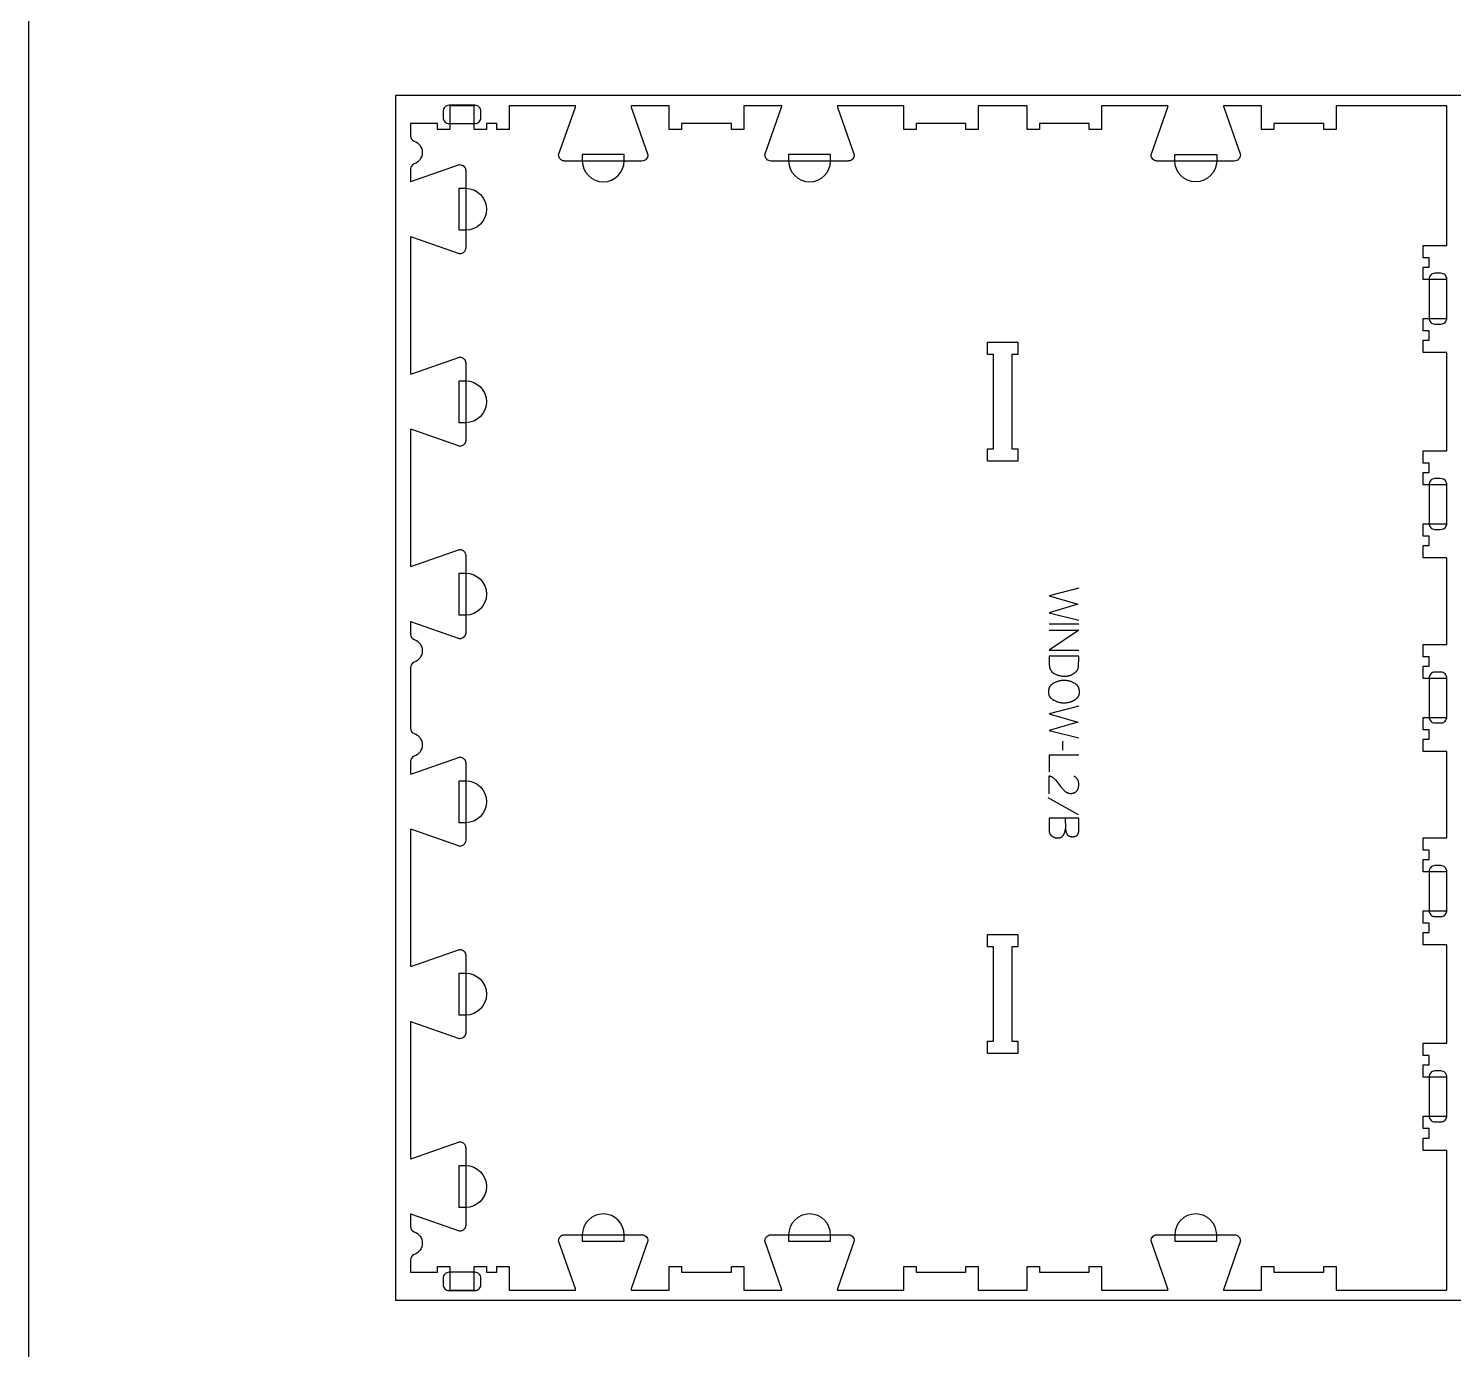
# Model space of a CAD drawing. Extents: x 0 to 4485, y 0 to 8771.
# Drawn here: x 0 to 1443, y 2393 to 3731 of the extents above; entities that cross this region are included whole.
import ezdxf

# ---------------------------------------------------------------- set-up
doc = ezdxf.new("R2010")
doc.units = 0
for name, color, linetype in [('0_SHEET_SPRUCEPLY_2440X122', 1, 'CONTINUOUS'), ('1_ANYTOOL_1MMDEEP_LABELS_S', 2, 'CONTINUOUS'), ('3_ANYTOOL_CUTTHROUGH_INSID', 4, 'CONTINUOUS'), ('4_ANYTOOL_CUTTHROUGH_OUTSI', 5, 'CONTINUOUS'), ('5_ANYTOOL_HALF_MILL_9MM_IN', 3, 'CONTINUOUS'), ('DONOTCUT', 7, 'CONTINUOUS')]:
    doc.layers.add(name, color=color, linetype=linetype)

msp = doc.modelspace()

# ---------------------------------------------------------------- linework, layer by layer
at = {"layer": '0_SHEET_SPRUCEPLY_2440X122'}
msp.add_lwpolyline([(371.7, 3662.6), (371.7, 2442.6), (2811.7, 2442.6), (2811.7, 3662.6)], close=True, dxfattribs=at)
at = {"layer": '1_ANYTOOL_1MMDEEP_LABELS_S', "color": 2}
for points in [[(1063.7, 3163.6), (1033.7, 3155.9), (1062.8, 3147.4), (1033.7, 3138.9), (1063.7, 3131.4)], [(1063.7, 3127.1), (1033.7, 3127.1)], [(1033.7, 3121.1), (1063.7, 3121.1), (1033.7, 3101), (1063.7, 3101)], [(1063.7, 3044.2), (1033.7, 3036.5), (1062.8, 3028), (1033.7, 3019.5), (1063.7, 3012)], [(1047.6, 2999.8), (1047.5, 3008.6)], [(1063.7, 2994.7), (1033.7, 2994.7), (1033.7, 2977.6)], [(1033.8, 2955.4), (1033.8, 2973.7), (1034.3, 2973.6), (1034.5, 2973.5), (1034.7, 2973.4), (1034.9, 2973.3), (1035.1, 2973.2), (1035.4, 2973.1), (1035.6, 2973), (1035.8, 2972.9), (1036, 2972.8), (1036.2, 2972.7), (1036.4, 2972.6), (1036.6, 2972.5), (1036.8, 2972.4), (1037, 2972.3), (1037.2, 2972.1), (1037.4, 2972), (1037.6, 2971.9), (1037.7, 2971.7), (1037.9, 2971.6), (1038.1, 2971.5), (1038.3, 2971.3), (1038.5, 2971.2), (1038.6, 2971), (1038.8, 2970.9), (1039, 2970.7), (1039.1, 2970.5), (1039.3, 2970.4), (1039.5, 2970.2), (1039.6, 2970), (1039.9, 2969.7), (1041.2, 2968.2), (1042.4, 2966.7), (1043.5, 2965.2), (1044.6, 2963.7), (1045.2, 2962.9), (1045.8, 2962.2), (1046.3, 2961.5), (1046.9, 2960.8), (1047.5, 2960.1), (1048.1, 2959.5), (1048.7, 2958.8), (1049.4, 2958.2), (1049.5, 2958.1), (1049.7, 2958), (1049.8, 2957.8), (1050, 2957.7), (1050.2, 2957.6), (1050.3, 2957.4), (1050.5, 2957.3), (1050.7, 2957.2), (1050.8, 2957.1), (1051, 2957), (1051.2, 2956.9), (1051.4, 2956.8), (1051.6, 2956.7), (1051.8, 2956.6), (1051.9, 2956.6), (1052.1, 2956.5), (1052.3, 2956.4), (1052.5, 2956.3), (1052.7, 2956.3), (1052.9, 2956.2), (1053.1, 2956.2), (1053.3, 2956.1), (1053.5, 2956.1), (1053.7, 2956), (1053.9, 2956), (1054.2, 2956), (1054.4, 2955.9), (1054.6, 2955.9), (1054.8, 2955.9), (1055, 2955.9), (1055.3, 2955.9), (1055.5, 2955.9), (1055.7, 2955.9), (1056, 2955.9), (1056.2, 2955.9), (1056.5, 2955.9), (1056.7, 2955.9), (1056.9, 2956), (1057.2, 2956), (1057.4, 2956), (1057.6, 2956.1), (1057.8, 2956.1), (1058, 2956.2), (1058.2, 2956.2), (1058.4, 2956.3), (1058.6, 2956.4), (1058.8, 2956.4), (1059, 2956.5), (1059.2, 2956.6), (1059.4, 2956.7), (1059.6, 2956.8), (1059.8, 2956.9), (1059.9, 2957), (1060.1, 2957.1), (1060.3, 2957.2), (1060.4, 2957.3), (1060.6, 2957.4), (1060.8, 2957.6), (1060.9, 2957.7), (1061.1, 2957.8), (1061.2, 2958), (1061.3, 2958.1), (1061.5, 2958.3), (1061.6, 2958.4), (1061.7, 2958.6), (1061.9, 2958.7), (1062, 2958.9), (1062.1, 2959.1), (1062.2, 2959.2), (1062.3, 2959.4), (1062.4, 2959.6), (1062.5, 2959.8), (1062.6, 2959.9), (1062.7, 2960.1), (1062.8, 2960.3), (1062.9, 2960.5), (1063, 2960.7), (1063, 2960.9), (1063.1, 2961.1), (1063.2, 2961.3), (1063.3, 2961.5), (1063.3, 2961.7), (1063.4, 2961.9), (1063.4, 2962.1), (1063.5, 2962.3), (1063.5, 2962.5), (1063.5, 2962.7), (1063.6, 2963), (1063.6, 2963.2), (1063.6, 2963.4), (1063.7, 2963.6), (1063.7, 2963.9), (1063.7, 2964.1), (1063.7, 2964.3), (1063.7, 2964.8), (1063.7, 2965.2), (1063.7, 2965.5), (1063.7, 2965.9), (1063.6, 2966.2), (1063.6, 2966.6), (1063.5, 2966.9), (1063.5, 2967.2), (1063.4, 2967.5), (1063.3, 2967.9), (1063.3, 2968), (1063.2, 2968.2), (1063.2, 2968.3), (1063.1, 2968.5), (1063.1, 2968.6), (1063, 2968.8), (1062.9, 2968.9), (1062.9, 2969.1), (1062.8, 2969.2), (1062.7, 2969.3), (1062.7, 2969.5), (1062.6, 2969.6), (1062.5, 2969.7), (1062.4, 2969.9), (1062.4, 2970), (1062.3, 2970.1), (1062.2, 2970.3), (1062.1, 2970.4), (1062, 2970.5), (1061.9, 2970.6), (1061.8, 2970.8), (1061.7, 2970.9), (1061.6, 2971), (1061.5, 2971.1), (1061.4, 2971.2), (1061.3, 2971.4), (1061.2, 2971.5), (1061.1, 2971.6), (1061, 2971.7), (1060.8, 2971.8), (1060.7, 2971.9), (1060.6, 2972), (1060.3, 2972.2), (1060.1, 2972.4), (1059.8, 2972.6), (1059.5, 2972.8), (1059.2, 2973), (1058.9, 2973.1), (1058.6, 2973.3)], [(1063.2, 2934.2), (1032.5, 2951.4)], [(1063.7, 2930.8), (1033.7, 2930.8), (1033.7, 2921.1), (1033.6, 2918.6), (1033.6, 2918.3), (1033.6, 2918.1), (1033.6, 2917.9), (1033.6, 2917.7), (1033.7, 2917.4), (1033.7, 2917.2), (1033.7, 2917), (1033.7, 2916.8), (1033.8, 2916.6), (1033.8, 2916.4), (1033.9, 2916.2), (1033.9, 2916), (1034, 2915.8), (1034.1, 2915.6), (1034.1, 2915.5), (1034.2, 2915.3), (1034.3, 2915.1), (1034.4, 2914.9), (1034.5, 2914.7), (1034.6, 2914.6), (1034.7, 2914.4), (1034.8, 2914.2), (1034.9, 2914.1), (1035, 2913.9), (1035.2, 2913.8), (1035.3, 2913.6), (1035.4, 2913.5), (1035.6, 2913.3), (1035.7, 2913.2), (1035.9, 2913.1), (1036.1, 2912.9), (1036.2, 2912.8), (1036.4, 2912.7), (1036.6, 2912.5), (1036.7, 2912.4), (1036.9, 2912.3), (1037.1, 2912.2), (1037.3, 2912.1), (1037.4, 2912), (1037.6, 2911.9), (1037.8, 2911.8), (1038, 2911.7), (1038.2, 2911.6), (1038.3, 2911.5), (1038.5, 2911.4), (1038.7, 2911.4), (1038.9, 2911.3), (1039.1, 2911.2), (1039.3, 2911.2), (1039.5, 2911.1), (1039.7, 2911.1), (1039.8, 2911), (1040, 2911), (1040.2, 2910.9), (1040.4, 2910.9), (1040.6, 2910.8), (1040.8, 2910.8), (1041, 2910.8), (1041.2, 2910.8), (1041.4, 2910.7), (1041.6, 2910.7), (1041.8, 2910.7), (1042, 2910.7), (1042.2, 2910.7), (1042.5, 2910.7), (1042.7, 2910.7), (1043, 2910.7), (1043.2, 2910.8), (1043.5, 2910.8), (1043.7, 2910.8), (1043.9, 2910.9), (1044.1, 2910.9), (1044.3, 2910.9), (1044.6, 2911), (1044.8, 2911.1), (1045, 2911.1), (1045.2, 2911.2), (1045.4, 2911.3), (1045.6, 2911.4), (1045.7, 2911.4), (1045.8, 2911.5), (1045.9, 2911.5), (1046, 2911.6), (1046.1, 2911.6), (1046.2, 2911.7), (1046.3, 2911.7), (1046.4, 2911.8), (1046.4, 2911.9), (1046.5, 2911.9), (1046.6, 2912), (1046.7, 2912), (1046.8, 2912.1), (1046.8, 2912.2), (1046.9, 2912.2), (1047, 2912.3), (1047.1, 2912.4), (1047.1, 2912.4), (1047.2, 2912.5), (1047.3, 2912.6), (1047.3, 2912.6), (1047.4, 2912.7), (1047.5, 2912.8), (1047.6, 2912.9), (1047.7, 2913.1), (1047.9, 2913.3), (1048, 2913.4), (1048.1, 2913.6), (1048.3, 2914), (1048.5, 2914.4), (1048.7, 2914.7), (1048.9, 2915.1), (1049.1, 2915.5), (1049.2, 2915.9), (1049.4, 2916.3), (1049.5, 2916.7), (1049.6, 2917.2), (1049.7, 2917.6), (1049.8, 2918), (1049.9, 2918.4), (1050, 2918.9), (1050.1, 2919.3), (1050.1, 2919.8), (1050.2, 2920.2)], [(1050, 2930.8), (1050.2, 2920.2), (1050.2, 2919.8), (1050.2, 2919.4), (1050.3, 2919), (1050.3, 2918.7), (1050.4, 2918.3), (1050.5, 2917.9), (1050.6, 2917.6), (1050.7, 2917.2), (1050.8, 2916.8), (1050.9, 2916.5), (1051, 2916.1), (1051.1, 2915.8), (1051.3, 2915.5), (1051.4, 2915.1), (1051.6, 2914.8), (1051.7, 2914.5), (1051.8, 2914.4), (1051.8, 2914.4), (1051.9, 2914.3), (1051.9, 2914.2), (1052, 2914.1), (1052, 2914.1), (1052.1, 2914), (1052.1, 2913.9), (1052.2, 2913.9), (1052.2, 2913.8), (1052.3, 2913.7), (1052.3, 2913.7), (1052.4, 2913.6), (1052.5, 2913.5), (1052.5, 2913.5), (1052.6, 2913.4), (1052.6, 2913.4), (1052.7, 2913.3), (1052.8, 2913.2), (1052.9, 2913.2), (1052.9, 2913.1), (1053, 2913.1), (1053.1, 2913), (1053.1, 2913), (1053.2, 2912.9), (1053.3, 2912.9), (1053.4, 2912.8), (1053.5, 2912.8), (1053.5, 2912.7), (1053.6, 2912.7), (1053.7, 2912.7), (1053.8, 2912.6), (1053.9, 2912.6), (1054, 2912.6), (1054.1, 2912.5), (1054.3, 2912.4), (1054.5, 2912.4), (1054.7, 2912.3), (1054.9, 2912.2), (1055.1, 2912.2), (1055.3, 2912.2), (1055.6, 2912.1), (1055.8, 2912.1), (1056, 2912.1), (1056.2, 2912), (1056.5, 2912), (1056.7, 2912), (1057, 2912), (1057.2, 2912), (1057.6, 2912), (1057.8, 2912), (1058, 2912), (1058.2, 2912), (1058.4, 2912.1), (1058.6, 2912.1), (1058.8, 2912.1), (1058.9, 2912.1), (1059.1, 2912.2), (1059.3, 2912.2), (1059.4, 2912.2), (1059.6, 2912.3), (1059.8, 2912.3), (1059.9, 2912.4), (1060.1, 2912.4), (1060.2, 2912.5), (1060.4, 2912.5), (1060.5, 2912.6), (1060.7, 2912.7), (1060.8, 2912.7), (1060.9, 2912.8), (1061.1, 2912.9), (1061.2, 2912.9), (1061.3, 2913), (1061.4, 2913.1), (1061.5, 2913.2), (1061.7, 2913.3), (1061.8, 2913.4), (1061.9, 2913.5), (1062, 2913.6), (1062.1, 2913.7), (1062.2, 2913.8), (1062.3, 2913.9), (1062.4, 2914), (1062.5, 2914.1), (1062.6, 2914.2), (1062.6, 2914.4), (1062.7, 2914.5), (1062.8, 2914.6), (1062.9, 2914.7), (1062.9, 2914.9), (1063, 2915), (1063.1, 2915.2), (1063.1, 2915.3), (1063.2, 2915.5), (1063.3, 2915.6), (1063.3, 2915.8), (1063.4, 2915.9), (1063.4, 2916.1), (1063.4, 2916.2), (1063.5, 2916.4), (1063.5, 2916.6), (1063.6, 2916.8), (1063.6, 2916.9), (1063.6, 2917.1), (1063.6, 2917.3), (1063.7, 2917.5), (1063.7, 2917.7), (1063.7, 2917.9), (1063.7, 2918.3), (1063.7, 2918.7), (1063.7, 2930.8)]]:
    msp.add_lwpolyline(points, dxfattribs=at)
for points in [[(1063.7, 3095), (1033.7, 3095), (1033.8, 3086.4), (1033.8, 3086), (1033.8, 3085.6), (1033.9, 3085.2), (1033.9, 3084.8), (1033.9, 3084.5), (1034, 3084.1), (1034.1, 3083.7), (1034.1, 3083.4), (1034.2, 3083), (1034.3, 3082.7), (1034.4, 3082.3), (1034.5, 3082), (1034.7, 3081.7), (1034.7, 3081.5), (1034.8, 3081.4), (1034.9, 3081.2), (1034.9, 3081.1), (1035, 3080.9), (1035.1, 3080.8), (1035.2, 3080.6), (1035.3, 3080.5), (1035.3, 3080.4), (1035.4, 3080.2), (1035.5, 3080.1), (1035.6, 3080), (1035.7, 3079.8), (1035.8, 3079.7), (1035.9, 3079.6), (1036, 3079.4), (1036.1, 3079.3), (1036.2, 3079.2), (1036.3, 3079.1), (1036.4, 3079), (1036.5, 3078.8), (1036.7, 3078.7), (1036.8, 3078.6), (1036.9, 3078.5), (1037, 3078.4), (1037.1, 3078.3), (1037.3, 3078.2), (1037.4, 3078.1), (1037.5, 3078), (1037.7, 3077.9), (1037.8, 3077.8), (1037.9, 3077.7), (1038.2, 3077.5), (1038.5, 3077.3), (1038.8, 3077.2), (1039.4, 3076.9), (1040.1, 3076.6), (1040.7, 3076.3), (1041.3, 3076), (1042, 3075.8), (1042.6, 3075.6), (1043.3, 3075.4), (1043.9, 3075.2), (1044.6, 3075.1), (1045.3, 3074.9), (1045.9, 3074.8), (1046.6, 3074.7), (1047.3, 3074.6), (1048, 3074.6), (1048.7, 3074.6), (1049.4, 3074.6), (1050, 3074.6), (1050.6, 3074.6), (1051.2, 3074.6), (1051.7, 3074.7), (1052.3, 3074.8), (1052.6, 3074.9), (1052.9, 3074.9), (1053.2, 3075), (1053.5, 3075), (1053.7, 3075.1), (1054, 3075.2), (1054.3, 3075.3), (1054.6, 3075.3), (1054.8, 3075.4), (1055.1, 3075.5), (1055.4, 3075.6), (1055.6, 3075.7), (1055.9, 3075.8), (1056.2, 3076), (1056.7, 3076.2), (1057.2, 3076.5), (1057.7, 3076.7), (1058.2, 3077), (1058.5, 3077.2), (1058.8, 3077.4), (1059.1, 3077.6), (1059.4, 3077.8), (1059.7, 3078), (1059.9, 3078.3), (1060.2, 3078.5), (1060.4, 3078.7), (1060.6, 3078.9), (1060.9, 3079.1), (1061.1, 3079.4), (1061.3, 3079.6), (1061.5, 3079.8), (1061.7, 3080.1), (1061.8, 3080.3), (1062, 3080.6), (1062.2, 3080.8), (1062.3, 3081.1), (1062.5, 3081.3), (1062.6, 3081.6), (1062.7, 3081.8), (1062.8, 3082.1), (1062.9, 3082.4), (1063, 3082.6), (1063.1, 3082.9), (1063.2, 3083.2), (1063.2, 3083.5), (1063.3, 3083.8), (1063.3, 3084.1), (1063.4, 3084.4), (1063.4, 3084.7), (1063.4, 3084.9), (1063.5, 3087.4), (1063.6, 3089.9), (1063.7, 3092.4)], [(1064.1, 3058.5), (1064, 3058.1), (1064, 3057.7), (1064, 3057.4), (1064, 3057), (1063.9, 3056.9), (1063.9, 3056.7), (1063.9, 3056.5), (1063.8, 3056.4), (1063.8, 3056.2), (1063.8, 3056), (1063.7, 3055.9), (1063.7, 3055.7), (1063.6, 3055.6), (1063.6, 3055.4), (1063.5, 3055.2), (1063.5, 3055.1), (1063.4, 3054.9), (1063.4, 3054.8), (1063.3, 3054.6), (1063.2, 3054.5), (1063.2, 3054.3), (1063.1, 3054.2), (1063, 3054.1), (1062.9, 3053.9), (1062.8, 3053.8), (1062.8, 3053.7), (1062.7, 3053.5), (1062.6, 3053.4), (1062.4, 3053.1), (1062.2, 3052.9), (1062, 3052.6), (1061.8, 3052.4), (1061.6, 3052.1), (1061.4, 3051.9), (1061.1, 3051.7), (1060.9, 3051.5), (1060.7, 3051.3), (1060.4, 3051.1), (1060.2, 3050.9), (1059.9, 3050.7), (1059.7, 3050.5), (1059.4, 3050.3), (1059.1, 3050.1), (1058.8, 3049.9), (1058.5, 3049.8), (1058.3, 3049.6), (1058, 3049.5), (1057.7, 3049.3), (1057.4, 3049.2), (1057.1, 3049), (1056.7, 3048.9), (1056.4, 3048.8), (1056.1, 3048.6), (1055.8, 3048.5), (1055.5, 3048.4), (1055.2, 3048.3), (1054.8, 3048.2), (1054.5, 3048.1), (1054.2, 3048), (1053.8, 3048), (1053.1, 3047.8), (1052.5, 3047.7), (1051.8, 3047.6), (1051.1, 3047.5), (1050.5, 3047.4), (1049.8, 3047.4), (1049.2, 3047.4), (1048.5, 3047.3), (1047.9, 3047.4), (1047.3, 3047.4), (1046.6, 3047.4), (1046, 3047.5), (1045.4, 3047.6), (1044.7, 3047.7), (1044.1, 3047.9), (1043.4, 3048), (1042.8, 3048.2), (1042.2, 3048.4), (1041.5, 3048.6), (1040.9, 3048.9), (1040.3, 3049.2), (1039.6, 3049.5), (1039, 3049.8), (1038.3, 3050.1), (1038, 3050.3), (1037.7, 3050.5), (1037.4, 3050.7), (1037.1, 3050.8), (1036.9, 3051), (1036.6, 3051.3), (1036.4, 3051.5), (1036.1, 3051.7), (1036, 3051.8), (1035.9, 3051.9), (1035.8, 3052), (1035.7, 3052.1), (1035.5, 3052.3), (1035.4, 3052.4), (1035.3, 3052.5), (1035.2, 3052.6), (1035.1, 3052.8), (1035, 3052.9), (1034.9, 3053), (1034.9, 3053.1), (1034.8, 3053.3), (1034.7, 3053.4), (1034.6, 3053.5), (1034.5, 3053.7), (1034.4, 3053.8), (1034.4, 3053.9), (1034.3, 3054.1), (1034.2, 3054.2), (1034.1, 3054.4), (1034.1, 3054.5), (1034, 3054.7), (1034, 3054.8), (1033.9, 3055), (1033.8, 3055.1), (1033.8, 3055.3), (1033.7, 3055.4), (1033.6, 3055.7), (1033.6, 3056), (1033.5, 3056.4), (1033.4, 3056.7), (1033.4, 3057), (1033.3, 3057.4), (1033.3, 3057.7), (1033.3, 3058.1), (1033.2, 3058.5), (1033.2, 3058.8), (1033.2, 3059.2), (1033.3, 3059.6), (1033.3, 3060), (1033.3, 3060.3), (1033.4, 3060.7), (1033.4, 3061), (1033.5, 3061.4), (1033.6, 3061.7), (1033.7, 3062), (1033.7, 3062.4), (1033.8, 3062.5), (1033.9, 3062.7), (1033.9, 3062.8), (1034, 3063), (1034, 3063.1), (1034.1, 3063.3), (1034.2, 3063.4), (1034.2, 3063.6), (1034.3, 3063.7), (1034.4, 3063.9), (1034.5, 3064), (1034.5, 3064.1), (1034.6, 3064.3), (1034.7, 3064.4), (1034.8, 3064.6), (1034.9, 3064.7), (1035, 3064.8), (1035.1, 3065), (1035.2, 3065.1), (1035.3, 3065.2), (1035.4, 3065.3), (1035.5, 3065.5), (1035.6, 3065.6), (1035.7, 3065.7), (1035.8, 3065.8), (1035.9, 3065.9), (1036, 3066.1), (1036.2, 3066.2), (1036.3, 3066.3), (1036.4, 3066.4), (1036.7, 3066.6), (1036.9, 3066.8), (1037.2, 3067), (1037.5, 3067.2), (1037.8, 3067.4), (1038.1, 3067.6), (1038.4, 3067.8), (1039.1, 3068.1), (1039.7, 3068.4), (1040.4, 3068.7), (1041, 3069), (1041.7, 3069.2), (1042.3, 3069.4), (1043, 3069.7), (1043.6, 3069.8), (1044.3, 3070), (1044.9, 3070.1), (1045.6, 3070.3), (1046.2, 3070.4), (1046.9, 3070.4), (1047.5, 3070.5), (1048.2, 3070.5), (1048.8, 3070.5), (1049.5, 3070.5), (1050.2, 3070.5), (1050.9, 3070.4), (1051.6, 3070.3), (1052.2, 3070.2), (1052.9, 3070.1), (1053.6, 3070), (1054.2, 3069.8), (1054.9, 3069.6), (1055.5, 3069.4), (1056.1, 3069.2), (1056.8, 3068.9), (1057.4, 3068.6), (1058, 3068.3), (1058.6, 3068), (1059.2, 3067.6), (1059.5, 3067.5), (1059.8, 3067.3), (1060.1, 3067.1), (1060.4, 3066.9), (1060.6, 3066.6), (1060.9, 3066.4), (1061.1, 3066.2), (1061.3, 3066), (1061.5, 3065.9), (1061.6, 3065.7), (1061.7, 3065.6), (1061.8, 3065.5), (1061.9, 3065.4), (1062, 3065.2), (1062.1, 3065.1), (1062.2, 3065), (1062.3, 3064.9), (1062.4, 3064.7), (1062.4, 3064.6), (1062.5, 3064.5), (1062.6, 3064.3), (1062.7, 3064.2), (1062.8, 3064), (1062.8, 3063.9), (1062.9, 3063.8), (1063, 3063.6), (1063.1, 3063.3), (1063.3, 3063), (1063.4, 3062.7), (1063.5, 3062.4), (1063.6, 3062.1), (1063.7, 3061.7), (1063.8, 3061.4), (1063.8, 3061.1), (1063.9, 3060.7), (1063.9, 3060.4), (1064, 3060), (1064, 3059.6), (1064, 3059.3), (1064.1, 3058.9)]]:
    msp.add_lwpolyline(points, close=True, dxfattribs=at)
at = {"layer": '3_ANYTOOL_CUTTHROUGH_INSID', "color": 4}
for points in [[(1001.6, 3292.3), (971.3, 3292.3), (971.3, 3304.8), (977.3, 3304.8), (977.3, 3400.3), (971.3, 3400.3), (971.3, 3412.8), (1001.8, 3412.8), (1001.8, 3400.3), (995.8, 3400.3), (995.8, 3304.8), (1001.8, 3304.8), (1001.8, 3292.3)], [(1001.8, 2812.6), (1001.8, 2800.3), (995.8, 2800.3), (995.8, 2704.8), (1001.8, 2704.8), (1001.8, 2692.3), (971.3, 2692.3), (971.3, 2704.8), (977.3, 2704.8), (977.3, 2800.3), (971.3, 2800.3), (971.3, 2812.8), (1001.8, 2812.8)]]:
    msp.add_lwpolyline(points, close=True, dxfattribs=at)
at = {"layer": '4_ANYTOOL_CUTTHROUGH_OUTSI', "color": 5}
msp.add_lwpolyline([(1154, 2452.8, 0.061485), (1153.8, 2454.2), (1136.8, 2502.6), (1136.8, 2502.6), (1136.8, 2502.6, -0.198912), (1138.7, 2507), (1138.8, 2507.1), (1138.9, 2507.2), (1139, 2507.3), (1139.1, 2507.4), (1139.2, 2507.5), (1139.4, 2507.6), (1139.5, 2507.7), (1139.6, 2507.8), (1139.7, 2507.9), (1139.9, 2507.9), (1140, 2508), (1140.1, 2508.1), (1140.3, 2508.2), (1140.4, 2508.2), (1140.6, 2508.3), (1140.7, 2508.4), (1140.9, 2508.4), (1141, 2508.5), (1141.1, 2508.5), (1141.3, 2508.6), (1141.4, 2508.6), (1141.6, 2508.7), (1141.7, 2508.7), (1141.9, 2508.7), (1142, 2508.8), (1142.2, 2508.8), (1142.3, 2508.8), (1142.5, 2508.8), (1142.6, 2508.8), (1142.8, 2508.8), (1142.9, 2508.8), (1143.1, 2508.8), (1221.1, 2508.8, -0.414214), (1227.3, 2502.6), (1227.3, 2502.6), (1227.3, 2502.5), (1210.4, 2454.2), (1210.4, 2454.2, 0.061485), (1210.2, 2452.8), (1248.8, 2452.8), (1248.8, 2476.8), (1261.3, 2476.8), (1261.3, 2470.8), (1311.8, 2470.8), (1311.8, 2476.8), (1324.3, 2476.8), (1324.3, 2452.8), (1436.3, 2452.8), (1436.3, 2594.3), (1412.3, 2594.3), (1412.3, 2606.8), (1418.3, 2606.8), (1418.3, 2616.3), (1412.3, 2616.3), (1412.3, 2628.8), (1436.3, 2628.8), (1436.3, 2668.3), (1412.3, 2668.3), (1412.3, 2680.8), (1418.3, 2680.8), (1418.3, 2690.3), (1412.3, 2690.3), (1412.3, 2702.8), (1436.3, 2702.8), (1436.3, 2802.3), (1412.3, 2802.3), (1412.3, 2814.8), (1418.3, 2814.8), (1418.3, 2824.3), (1412.3, 2824.3), (1412.3, 2836.8), (1436.3, 2836.8), (1436.3, 2876.3), (1412.3, 2876.3), (1412.3, 2888.8), (1418.3, 2888.8), (1418.3, 2898.3), (1412.3, 2898.3), (1412.3, 2910.8), (1436.3, 2910.8), (1436.3, 2998.3), (1412.3, 2998.3), (1412.3, 3010.8), (1418.3, 3010.8), (1418.3, 3020.3), (1412.3, 3020.3), (1412.3, 3032.8), (1436.3, 3032.8), (1436.3, 3072.3), (1412.3, 3072.3), (1412.3, 3084.8), (1418.3, 3084.8), (1418.3, 3094.3), (1412.3, 3094.3), (1412.3, 3106.8), (1436.3, 3106.8), (1436.3, 3194.3), (1412.3, 3194.3), (1412.3, 3206.8), (1418.3, 3206.8), (1418.3, 3216.3), (1412.3, 3216.3), (1412.3, 3228.8), (1436.3, 3228.8), (1436.3, 3268.3), (1412.3, 3268.3), (1412.3, 3280.8), (1418.3, 3280.8), (1418.3, 3290.3), (1412.3, 3290.3), (1412.3, 3302.8), (1436.3, 3302.8), (1436.3, 3402.3), (1412.3, 3402.3), (1412.3, 3414.8), (1418.3, 3414.8), (1418.3, 3424.3), (1412.3, 3424.3), (1412.3, 3436.8), (1436.3, 3436.8), (1436.3, 3476.3), (1412.3, 3476.3), (1412.3, 3488.8), (1418.3, 3488.8), (1418.3, 3498.3), (1412.3, 3498.3), (1412.3, 3510.8), (1436.3, 3510.8), (1436.3, 3652.3), (1324.3, 3652.3), (1324.3, 3628.3), (1311.8, 3628.3), (1311.8, 3634.3), (1261.3, 3634.3), (1261.3, 3628.3), (1248.8, 3628.3), (1248.8, 3652.3), (1210.2, 3652.3), (1210.2, 3652.3, 0.061485), (1210.4, 3651), (1227.3, 3602.6), (1227.3, 3602.6), (1227.3, 3602.6, -0.414214), (1221.1, 3596.3), (1143.1, 3596.3), (1142.9, 3596.3), (1142.8, 3596.3), (1142.6, 3596.4), (1142.5, 3596.4), (1142.3, 3596.4), (1142.2, 3596.4), (1142, 3596.4), (1141.9, 3596.5), (1141.7, 3596.5), (1141.6, 3596.5), (1141.4, 3596.6), (1141.3, 3596.6), (1141.1, 3596.7), (1141, 3596.7), (1140.9, 3596.8), (1140.7, 3596.8), (1140.6, 3596.9), (1140.4, 3596.9), (1140.3, 3597), (1140.1, 3597.1), (1140, 3597.2), (1139.9, 3597.2), (1139.7, 3597.3), (1139.6, 3597.4), (1139.5, 3597.5), (1139.4, 3597.6), (1139.2, 3597.7), (1139.1, 3597.8), (1139, 3597.9), (1138.9, 3598), (1138.8, 3598.1), (1138.7, 3598.2, -0.198912), (1136.8, 3602.6), (1136.8, 3602.6), (1136.9, 3602.7), (1153.8, 3651), (1153.8, 3651, 0.061485), (1154, 3652.3), (1136.6, 3652.3), (1086.8, 3652.3), (1086.8, 3628.3), (1074.3, 3628.3), (1074.3, 3634.3), (1023.8, 3634.3), (1023.8, 3628.3), (1011.3, 3628.3), (1011.3, 3652.3), (961.8, 3652.3), (961.8, 3628.3), (949.3, 3628.3), (949.3, 3634.3), (898.8, 3634.3), (898.8, 3628.3), (886.3, 3628.3), (886.3, 3652.3), (836.6, 3652.3), (819.1, 3652.3), (819.1, 3652.3, 0.061485), (819.3, 3651), (836.2, 3602.7), (836.3, 3602.6), (836.3, 3602.6), (836.3, 3602.6, -0.198912), (834.4, 3598.2), (834.3, 3598.1), (834.2, 3598), (834.1, 3597.9), (834, 3597.8), (833.9, 3597.7), (833.7, 3597.6), (833.6, 3597.5), (833.5, 3597.4), (833.4, 3597.3), (833.2, 3597.2), (833.1, 3597.2), (833, 3597.1), (832.8, 3597), (832.7, 3596.9), (832.5, 3596.9), (832.4, 3596.8), (832.3, 3596.8), (832.1, 3596.7), (832, 3596.7), (831.8, 3596.6), (831.7, 3596.6), (831.5, 3596.5), (831.4, 3596.5), (831.2, 3596.5), (831.1, 3596.4), (830.9, 3596.4), (830.8, 3596.4), (830.6, 3596.4), (830.5, 3596.4), (830.3, 3596.3), (830.2, 3596.3), (830, 3596.3), (752, 3596.3, -0.414214), (745.8, 3602.6), (745.8, 3602.6), (745.8, 3602.7), (762.7, 3651), (762.7, 3651, 0.061485), (762.9, 3652.3), (724.3, 3652.3), (724.3, 3628.6), (724.3, 3628.3), (711.8, 3628.3), (711.8, 3634.3), (661.3, 3634.3), (661.3, 3628.3), (648.8, 3628.3), (648.8, 3628.6), (648.8, 3652.3), (610.2, 3652.3), (610.2, 3652.3, 0.061485), (610.4, 3651), (627.3, 3602.7), (627.3, 3602.6), (627.3, 3602.6), (627.3, 3602.6, -0.414214), (621.1, 3596.3), (543.1, 3596.3), (542.9, 3596.3), (542.8, 3596.3), (542.6, 3596.4), (542.5, 3596.4), (542.3, 3596.4), (542.2, 3596.4), (542, 3596.4), (541.9, 3596.5), (541.7, 3596.5), (541.6, 3596.5), (541.4, 3596.6), (541.3, 3596.6), (541.1, 3596.7), (541, 3596.7), (540.9, 3596.8), (540.7, 3596.8), (540.6, 3596.9), (540.4, 3596.9), (540.3, 3597), (540.1, 3597.1), (540, 3597.2), (539.9, 3597.2), (539.7, 3597.3), (539.6, 3597.4), (539.5, 3597.5), (539.4, 3597.6), (539.2, 3597.7), (539.1, 3597.8), (539, 3597.9), (538.9, 3598), (538.8, 3598.1), (538.7, 3598.2, -0.198912), (536.8, 3602.6), (536.8, 3602.6), (536.9, 3602.7), (553.8, 3651), (553.8, 3651, 0.061485), (554, 3652.3), (486.8, 3652.3), (486.8, 3628.3), (474.3, 3628.3), (474.3, 3634.3), (463.8, 3634.3), (463.8, 3628.3), (451.3, 3628.3), (451.3, 3652.3), (426.8, 3652.3), (426.8, 3628.3), (414.3, 3628.3), (414.3, 3634.3), (386.8, 3634.3), (386.8, 3621.9), (386.8, 3621.9, 0.317837), (390.6, 3616.5, -0.707107), (390.6, 3593.4, 0.317837), (386.8, 3588), (386.8, 3575.6, 0.061485), (388.2, 3575.8), (436.5, 3592.7), (436.6, 3592.7), (436.6, 3592.7, -0.198912), (441, 3590.9), (441.1, 3590.8), (441.2, 3590.7), (441.3, 3590.6), (441.4, 3590.5), (441.5, 3590.3), (441.6, 3590.2), (441.7, 3590.1), (441.7, 3590), (441.8, 3589.8), (441.9, 3589.7), (442, 3589.6), (442.1, 3589.4), (442.1, 3589.3), (442.2, 3589.2), (442.3, 3589), (442.3, 3588.9), (442.4, 3588.7), (442.4, 3588.6), (442.5, 3588.4), (442.5, 3588.3), (442.6, 3588.2), (442.6, 3588), (442.7, 3587.9), (442.7, 3587.7), (442.7, 3587.5), (442.7, 3587.4), (442.8, 3587.2), (442.8, 3587.1), (442.8, 3586.9), (442.8, 3586.8), (442.8, 3586.6), (442.8, 3586.5), (442.8, 3508.5, -0.414214), (436.6, 3502.2), (436.5, 3502.2), (436.5, 3502.3), (388.2, 3519.2), (388.2, 3519.2, 0.061485), (386.8, 3519.4), (386.8, 3380.7, 0.061485), (388.2, 3380.9), (436.5, 3397.8), (436.6, 3397.8), (436.6, 3397.8, -0.198912), (441, 3396), (441.1, 3395.9), (441.2, 3395.8), (441.3, 3395.7), (441.4, 3395.6), (441.5, 3395.4), (441.6, 3395.3), (441.7, 3395.2), (441.7, 3395.1), (441.8, 3394.9), (441.9, 3394.8), (442, 3394.7), (442.1, 3394.5), (442.1, 3394.4), (442.2, 3394.3), (442.3, 3394.1), (442.3, 3394), (442.4, 3393.8), (442.4, 3393.7), (442.5, 3393.5), (442.5, 3393.4), (442.6, 3393.3), (442.6, 3393.1), (442.7, 3393), (442.7, 3392.8), (442.7, 3392.6), (442.7, 3392.5), (442.8, 3392.3), (442.8, 3392.2), (442.8, 3392), (442.8, 3391.9), (442.8, 3391.7), (442.8, 3391.6), (442.8, 3313.6), (442.8, 3313.4), (442.8, 3313.3), (442.8, 3313.1), (442.8, 3313), (442.8, 3312.8), (442.7, 3312.7), (442.7, 3312.5), (442.7, 3312.4), (442.7, 3312.2), (442.6, 3312.1), (442.6, 3311.9), (442.5, 3311.8), (442.5, 3311.6), (442.4, 3311.5), (442.4, 3311.3), (442.3, 3311.2), (442.3, 3311.1), (442.2, 3310.9), (442.1, 3310.8), (442.1, 3310.6), (442, 3310.5), (441.9, 3310.4), (441.8, 3310.2), (441.7, 3310.1), (441.7, 3310), (441.6, 3309.9), (441.5, 3309.7), (441.4, 3309.6), (441.3, 3309.5), (441.2, 3309.4), (441.1, 3309.3), (441, 3309.2, -0.198912), (436.6, 3307.3), (436.5, 3307.3), (436.5, 3307.4), (388.2, 3324.3), (388.2, 3324.3, 0.061485), (386.8, 3324.5), (386.8, 3185.8, 0.061485), (388.2, 3186), (436.5, 3202.9), (436.6, 3202.9), (436.6, 3202.9, -0.414214), (442.8, 3196.7), (442.8, 3118.7), (442.8, 3118.5), (442.8, 3118.4), (442.8, 3118.2), (442.8, 3118.1), (442.8, 3117.9), (442.7, 3117.8), (442.7, 3117.6), (442.7, 3117.5), (442.7, 3117.3), (442.6, 3117.2), (442.6, 3117), (442.5, 3116.9), (442.5, 3116.7), (442.4, 3116.6), (442.4, 3116.4), (442.3, 3116.3), (442.3, 3116.2), (442.2, 3116), (442.1, 3115.9), (442.1, 3115.7), (442, 3115.6), (441.9, 3115.5), (441.8, 3115.3), (441.7, 3115.2), (441.7, 3115.1), (441.6, 3115), (441.5, 3114.8), (441.4, 3114.7), (441.3, 3114.6), (441.2, 3114.5), (441.1, 3114.4), (441, 3114.3, -0.198912), (436.6, 3112.4), (436.5, 3112.4), (436.5, 3112.5), (388.2, 3129.4), (388.2, 3129.4, 0.061485), (386.8, 3129.6), (386.8, 3117.2, 0.317837), (390.6, 3111.8, -0.707107), (390.6, 3088.7, 0.317837), (386.8, 3083.2), (386.8, 3021.9, 0.317837), (390.6, 3016.5, -0.707107), (390.6, 2993.4, 0.317837), (386.8, 2988), (386.8, 2975.6, 0.061485), (388.2, 2975.8), (436.5, 2992.7), (436.6, 2992.7), (436.6, 2992.7, -0.198912), (441, 2990.9), (441.1, 2990.8), (441.2, 2990.7), (441.3, 2990.6), (441.4, 2990.5), (441.5, 2990.3), (441.6, 2990.2), (441.7, 2990.1), (441.7, 2990), (441.8, 2989.8), (441.9, 2989.7), (442, 2989.6), (442.1, 2989.4), (442.1, 2989.3), (442.2, 2989.2), (442.3, 2989), (442.3, 2988.9), (442.4, 2988.7), (442.4, 2988.6), (442.5, 2988.4), (442.5, 2988.3), (442.6, 2988.2), (442.6, 2988), (442.7, 2987.9), (442.7, 2987.7), (442.7, 2987.5), (442.7, 2987.4), (442.8, 2987.2), (442.8, 2987.1), (442.8, 2986.9), (442.8, 2986.8), (442.8, 2986.6), (442.8, 2986.5), (442.8, 2908.5, -0.414214), (436.6, 2902.2), (436.5, 2902.2), (436.5, 2902.3), (388.2, 2919.2), (388.2, 2919.2, 0.061485), (386.8, 2919.4), (386.8, 2780.7, 0.061485), (388.2, 2780.9), (436.5, 2797.8), (436.6, 2797.8), (436.6, 2797.8, -0.198912), (441, 2796), (441.1, 2795.9), (441.2, 2795.8), (441.3, 2795.7), (441.4, 2795.6), (441.5, 2795.4), (441.6, 2795.3), (441.7, 2795.2), (441.7, 2795.1), (441.8, 2794.9), (441.9, 2794.8), (442, 2794.7), (442.1, 2794.5), (442.1, 2794.4), (442.2, 2794.3), (442.3, 2794.1), (442.3, 2794), (442.4, 2793.8), (442.4, 2793.7), (442.5, 2793.5), (442.5, 2793.4), (442.6, 2793.3), (442.6, 2793.1), (442.7, 2793), (442.7, 2792.8), (442.7, 2792.6), (442.7, 2792.5), (442.8, 2792.3), (442.8, 2792.2), (442.8, 2792), (442.8, 2791.9), (442.8, 2791.7), (442.8, 2791.6), (442.8, 2713.6), (442.8, 2713.4), (442.8, 2713.3), (442.8, 2713.1), (442.8, 2713), (442.8, 2712.8), (442.7, 2712.7), (442.7, 2712.5), (442.7, 2712.4), (442.7, 2712.2), (442.6, 2712.1), (442.6, 2711.9), (442.5, 2711.8), (442.5, 2711.6), (442.4, 2711.5), (442.4, 2711.3), (442.3, 2711.2), (442.3, 2711.1), (442.2, 2710.9), (442.1, 2710.8), (442.1, 2710.6), (442, 2710.5), (441.9, 2710.4), (441.8, 2710.2), (441.7, 2710.1), (441.7, 2710), (441.6, 2709.9), (441.5, 2709.7), (441.4, 2709.6), (441.3, 2709.5), (441.2, 2709.4), (441.1, 2709.3), (441, 2709.2, -0.198912), (436.6, 2707.3), (436.5, 2707.3), (436.5, 2707.4), (388.2, 2724.3), (388.2, 2724.3, 0.061485), (386.8, 2724.5), (386.8, 2585.8, 0.061485), (388.2, 2586), (436.5, 2602.9), (436.6, 2602.9), (436.6, 2602.9, -0.414214), (442.8, 2596.7), (442.8, 2518.7), (442.8, 2518.5), (442.8, 2518.4), (442.8, 2518.2), (442.8, 2518.1), (442.8, 2517.9), (442.7, 2517.8), (442.7, 2517.6), (442.7, 2517.5), (442.7, 2517.3), (442.6, 2517.2), (442.6, 2517), (442.5, 2516.9), (442.5, 2516.7), (442.4, 2516.6), (442.4, 2516.4), (442.3, 2516.3), (442.3, 2516.2), (442.2, 2516), (442.1, 2515.9), (442.1, 2515.7), (442, 2515.6), (441.9, 2515.5), (441.8, 2515.3), (441.7, 2515.2), (441.7, 2515.1), (441.6, 2515), (441.5, 2514.8), (441.4, 2514.7), (441.3, 2514.6), (441.2, 2514.5), (441.1, 2514.4), (441, 2514.3, -0.198912), (436.6, 2512.4), (436.5, 2512.4), (436.5, 2512.5), (388.2, 2529.4), (388.2, 2529.4, 0.061485), (386.8, 2529.6), (386.8, 2517.2, 0.317837), (390.6, 2511.8, -0.317837), (398.8, 2500.2, -0.317837), (390.6, 2488.7, 0.317837), (386.8, 2483.2), (386.8, 2470.8), (414.3, 2470.8), (414.3, 2476.8), (426.8, 2476.8), (426.8, 2452.8), (451.3, 2452.8), (451.3, 2476.8), (463.8, 2476.8), (463.8, 2470.8), (474.3, 2470.8), (474.3, 2476.8), (486.8, 2476.8), (486.8, 2452.8), (554, 2452.8), (554, 2452.8, 0.061485), (553.8, 2454.2), (536.9, 2502.5), (536.8, 2502.6), (536.8, 2502.6), (536.8, 2502.6, -0.198912), (538.7, 2507), (538.8, 2507.1), (538.9, 2507.2), (539, 2507.3), (539.1, 2507.4), (539.2, 2507.5), (539.4, 2507.6), (539.5, 2507.7), (539.6, 2507.8), (539.7, 2507.9), (539.9, 2507.9), (540, 2508), (540.1, 2508.1), (540.3, 2508.2), (540.4, 2508.2), (540.6, 2508.3), (540.7, 2508.4), (540.9, 2508.4), (541, 2508.5), (541.1, 2508.5), (541.3, 2508.6), (541.4, 2508.6), (541.6, 2508.7), (541.7, 2508.7), (541.9, 2508.7), (542, 2508.8), (542.2, 2508.8), (542.3, 2508.8), (542.5, 2508.8), (542.6, 2508.8), (542.8, 2508.8), (542.9, 2508.8), (543.1, 2508.8), (621.1, 2508.8, -0.414214), (627.3, 2502.6), (627.3, 2502.6), (627.3, 2502.5), (610.4, 2454.2), (610.4, 2454.2, 0.061485), (610.2, 2452.8), (648.8, 2452.8), (648.8, 2476.6), (648.8, 2476.8), (661.3, 2476.8), (661.3, 2470.8), (711.8, 2470.8), (711.8, 2476.8), (724.3, 2476.8), (724.3, 2476.6), (724.3, 2452.8), (762.9, 2452.8), (762.9, 2452.8, 0.061485), (762.7, 2454.2), (745.8, 2502.5), (745.8, 2502.6), (745.8, 2502.6), (745.8, 2502.6, -0.414214), (752, 2508.8), (830, 2508.8), (830.2, 2508.8), (830.3, 2508.8), (830.5, 2508.8), (830.6, 2508.8), (830.8, 2508.8), (830.9, 2508.8), (831.1, 2508.8), (831.2, 2508.7), (831.4, 2508.7), (831.5, 2508.7), (831.7, 2508.6), (831.8, 2508.6), (832, 2508.5), (832.1, 2508.5), (832.3, 2508.4), (832.4, 2508.4), (832.5, 2508.3), (832.7, 2508.2), (832.8, 2508.2), (833, 2508.1), (833.1, 2508), (833.2, 2507.9), (833.4, 2507.9), (833.5, 2507.8), (833.6, 2507.7), (833.7, 2507.6), (833.9, 2507.5), (834, 2507.4), (834.1, 2507.3), (834.2, 2507.2), (834.3, 2507.1), (834.4, 2507, -0.198912), (836.3, 2502.6), (836.3, 2502.6), (836.2, 2502.5), (819.3, 2454.2), (819.3, 2454.2, 0.061485), (819.1, 2452.8), (886.3, 2452.8), (886.3, 2476.8), (898.8, 2476.8), (898.8, 2470.8), (949.3, 2470.8), (949.3, 2476.8), (961.8, 2476.8), (961.8, 2452.8), (1011.3, 2452.8), (1011.3, 2476.8), (1023.8, 2476.8), (1023.8, 2470.8), (1074.3, 2470.8), (1074.3, 2476.8), (1086.8, 2476.8), (1086.8, 2452.8), (1154, 2452.8)], format="xyb", close=True, dxfattribs=at)
at = {"layer": '5_ANYTOOL_HALF_MILL_9MM_IN'}
for points in [[(425.9, 3652.8, 0.414214), (419.9, 3646.8), (419.9, 3640.3, 0.414214), (425.9, 3634.3), (452.2, 3634.3, 0.414214), (458.2, 3640.3), (458.2, 3646.8, 0.414214), (452.2, 3652.8)], [(560.8, 3596.6, 1), (603.3, 3596.6), (603.3, 3596.8), (603.3, 3602.8), (560.8, 3602.8), (560.8, 3596.8), (560.8, 3596.6)], [(769.8, 3596.6, 1), (812.3, 3596.6), (812.3, 3596.8), (812.3, 3602.8), (769.8, 3602.8), (769.8, 3596.8), (769.8, 3596.6)], [(1203.3, 3596.6, -1), (1160.8, 3596.6), (1160.8, 3596.8), (1160.8, 3602.8), (1203.3, 3602.8), (1203.3, 3596.8), (1203.3, 3596.6)], [(442.6, 3568.7, -1), (442.6, 3526.2), (442.3, 3526.2), (436.3, 3526.2), (436.3, 3568.7), (442.3, 3568.7), (442.6, 3568.7)], [(1424.3, 3482.7, 0.414214), (1418.3, 3476.7), (1418.3, 3437.2, 0.414214), (1424.3, 3431.2), (1430.3, 3431.2, 0.414214), (1436.3, 3437.2), (1436.3, 3476.7, 0.414214), (1430.3, 3482.7)], [(442.6, 3373.8, -1), (442.6, 3331.3), (442.3, 3331.3), (436.3, 3331.3), (436.3, 3373.8), (442.3, 3373.8), (442.6, 3373.8)], [(1424.3, 3274.7, 0.414214), (1418.3, 3268.7), (1418.3, 3229.2, 0.414214), (1424.3, 3223.2), (1430.3, 3223.2, 0.414214), (1436.3, 3229.2), (1436.3, 3268.7, 0.414214), (1430.3, 3274.7)], [(442.6, 3178.9, -1), (442.6, 3136.4), (442.3, 3136.4), (436.3, 3136.4), (436.3, 3178.9), (442.3, 3178.9), (442.6, 3178.9)], [(1424.3, 3078.7, 0.414214), (1418.3, 3072.7), (1418.3, 3033.2, 0.414214), (1424.3, 3027.2), (1430.3, 3027.2, 0.414214), (1436.3, 3033.2), (1436.3, 3072.7, 0.414214), (1430.3, 3078.7)], [(442.6, 2968.7, -1), (442.6, 2926.2), (442.3, 2926.2), (436.3, 2926.2), (436.3, 2968.7), (442.3, 2968.7), (442.6, 2968.7)], [(1424.3, 2882.7, 0.414214), (1418.3, 2876.7), (1418.3, 2837.2, 0.414214), (1424.3, 2831.2), (1430.3, 2831.2, 0.414214), (1436.3, 2837.2), (1436.3, 2876.7, 0.414214), (1430.3, 2882.7)], [(442.6, 2773.8, -1), (442.6, 2731.3), (442.3, 2731.3), (436.3, 2731.3), (436.3, 2773.8), (442.3, 2773.8), (442.6, 2773.8)], [(1424.3, 2674.7, 0.414214), (1418.3, 2668.7), (1418.3, 2629.2, 0.414214), (1424.3, 2623.2), (1430.3, 2623.2, 0.414214), (1436.3, 2629.2), (1436.3, 2668.7, 0.414214), (1430.3, 2674.7)], [(442.6, 2578.9, -1), (442.6, 2536.4), (442.3, 2536.4), (436.3, 2536.4), (436.3, 2578.9), (442.3, 2578.9), (442.6, 2578.9)], [(603.3, 2508.6, 1), (560.8, 2508.6), (560.8, 2508.3), (560.8, 2502.3), (603.3, 2502.3), (603.3, 2508.3), (603.3, 2508.6)], [(812.3, 2508.6, 1), (769.8, 2508.6), (769.8, 2508.3), (769.8, 2502.3), (812.3, 2502.3), (812.3, 2508.3), (812.3, 2508.6)], [(1203.3, 2508.6, 1), (1160.8, 2508.6), (1160.8, 2508.3), (1160.8, 2502.3), (1203.3, 2502.3), (1203.3, 2508.3), (1203.3, 2508.6)], [(425.9, 2470.8, 0.414214), (419.9, 2464.8), (419.9, 2458.3, 0.414214), (425.9, 2452.3), (452.2, 2452.3, 0.414214), (458.2, 2458.3), (458.2, 2464.8, 0.414214), (452.2, 2470.8)]]:
    msp.add_lwpolyline(points, format="xyb", close=True, dxfattribs=at)
at = {"layer": 'DONOTCUT'}
msp.add_lwpolyline([(0, 0), (3183.4, 0), (3183.4, 5593.4), (0, 5593.4)], close=True, dxfattribs=at)

doc.saveas('drawing.dxf')
